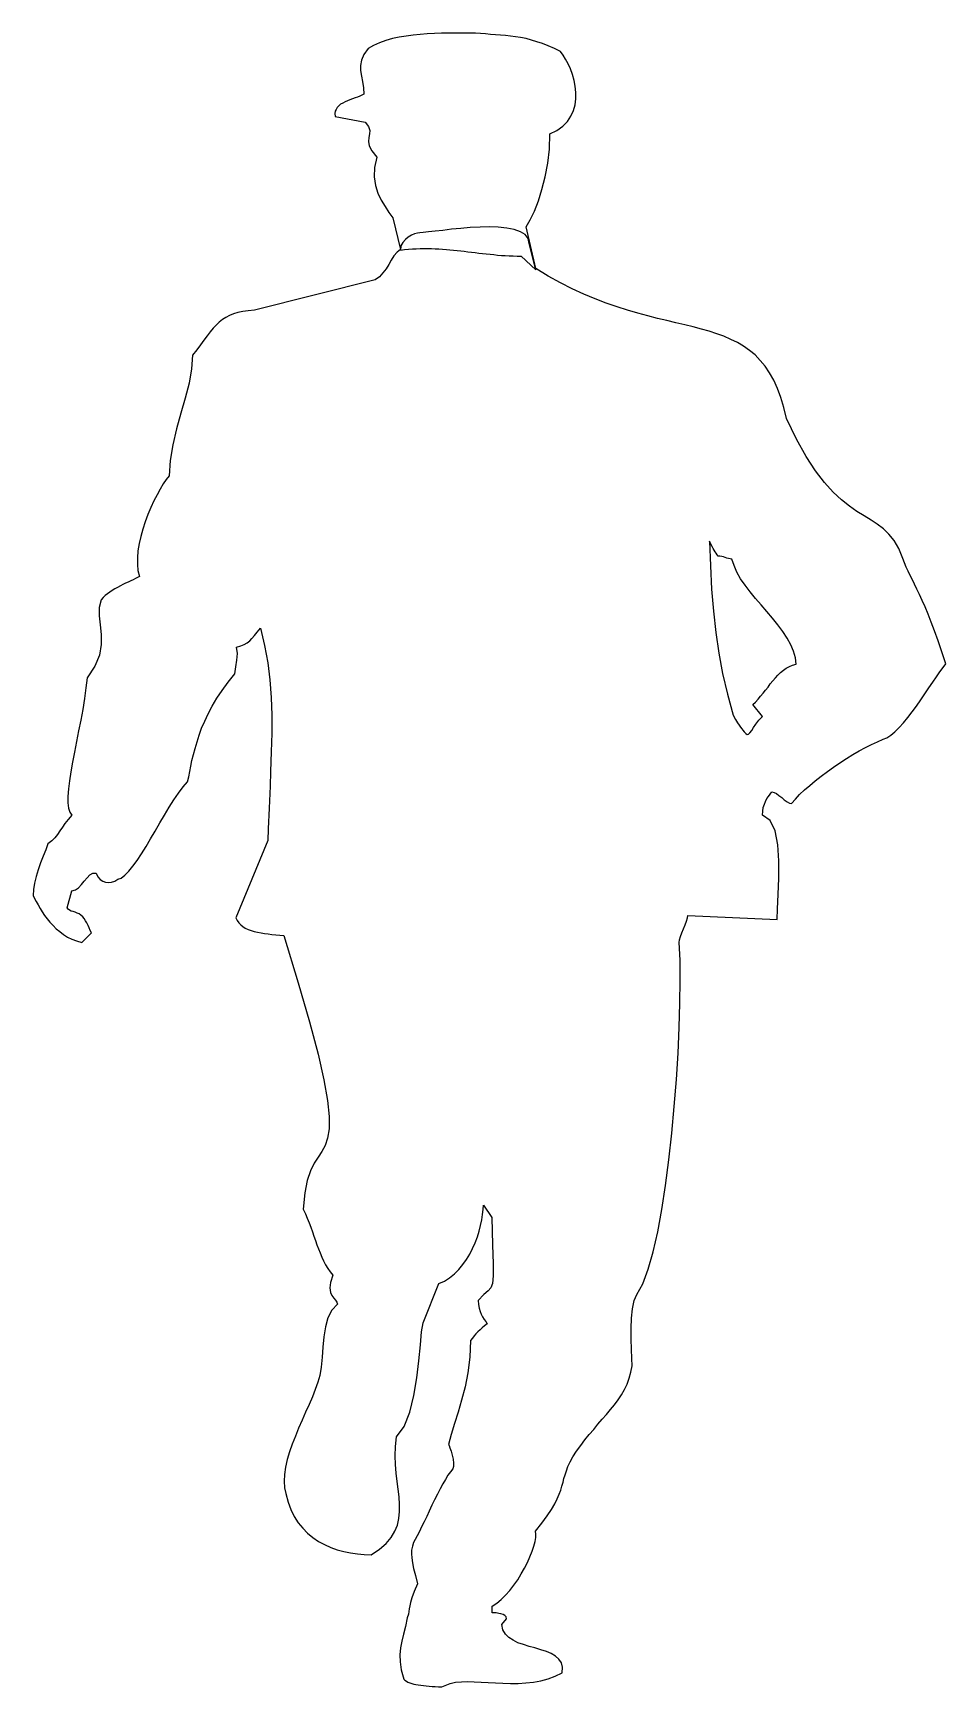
# Model space of a CAD drawing. Extents: x -3257 to 6743, y 13293 to 23293.
# Drawn here: x -570 to 432, y 15243 to 17058 of the extents above; entities that cross this region are included whole.
import ezdxf

# ---------------------------------------------------------------- set-up
doc = ezdxf.new("R2010")
doc.units = 0
doc.header["$LTSCALE"] = 1270
doc.header["$MEASUREMENT"] = 0
doc.layers.get('0').update_dxf_attribs({"linetype": 'CONTINUOUS'})

msp = doc.modelspace()

# ---------------------------------------------------------------- linework, layer by layer
at = {"linetype": 'Continuous'}
for p, q in [((-202.3, 17040.5), (-207, 17034)), ((-196.2, 17043.9), (-202.3, 17040.5)), ((-189.7, 17046.8), (-196.2, 17043.9)), ((-182.7, 17049.2), (-189.7, 17046.8)), ((-175.6, 17051.4), (-182.7, 17049.2)), ((-168.3, 17053), (-175.6, 17051.4)), ((-160.6, 17054.3), (-168.3, 17053)), ((-152.9, 17055.3), (-160.6, 17054.3)), ((-145.3, 17056.1), (-152.9, 17055.3)), ((-137.4, 17056.7), (-145.3, 17056.1)), ((-129.5, 17057.1), (-137.4, 17056.7)), ((-121.6, 17057.3), (-129.5, 17057.1)), ((-113.9, 17057.5), (-121.6, 17057.3)), ((-106.2, 17057.5), (-113.9, 17057.5)), ((-98.7, 17057.3), (-106.2, 17057.5)), ((-91.4, 17057.3), (-98.7, 17057.3)), ((-84.3, 17057.3), (-91.4, 17057.3)), ((-78.8, 17056.9), (-84.3, 17057.3)), ((-73.4, 17056.5), (-78.8, 17056.9)), ((-67.9, 17056.1), (-73.4, 17056.5)), ((-62.6, 17055.7), (-67.9, 17056.1)), ((-57.1, 17055.3), (-62.6, 17055.7)), ((-51.5, 17054.9), (-57.1, 17055.3)), ((-46.2, 17054.3), (-51.5, 17054.9)), ((-40.5, 17053.5), (-46.2, 17054.3)), ((-35, 17052.6), (-40.5, 17053.5)), ((-29, 17051.4), (-35, 17052.6)), ((-23.1, 17049.8), (-29, 17051.4)), ((-17.2, 17048), (-23.1, 17049.8)), ((-10.9, 17046.1), (-17.2, 17048)), ((-4.6, 17043.5), (-10.9, 17046.1)), ((2.1, 17040.5), (-4.6, 17043.5)), ((8.8, 17037.2), (2.1, 17040.5)), ((-209.6, 17027.9), (-210.6, 17022)), ((-210.6, 17022), (-210.4, 17016.3)), ((-207, 17034), (-209.6, 17027.9)), ((11.6, 17033.4), (8.8, 17037.2)), ((14.4, 17028.9), (11.6, 17033.4)), ((17.1, 17023.8), (14.4, 17028.9)), ((19.7, 17018.2), (17.1, 17023.8)), ((-210.4, 17016.3), (-209.6, 17010.3)), ((-209.6, 17010.3), (-208.4, 17004.2)), ((-208.4, 17004.2), (-207.2, 16997.5)), ((21.9, 17012.1), (19.7, 17018.2)), ((23.7, 17005.6), (21.9, 17012.1)), ((24.8, 16999.1), (23.7, 17005.6)), ((-219.3, 16985.3), (-222.2, 16984.3)), ((-216.5, 16986.3), (-219.3, 16985.3)), ((-213.9, 16987.3), (-216.5, 16986.3)), ((-211.4, 16988.2), (-213.9, 16987.3)), ((-209, 16989.2), (-211.4, 16988.2)), ((-206.8, 16990.4), (-209, 16989.2)), ((-207.2, 16997.5), (-206.8, 16990.4)), ((25.6, 16992.4), (24.8, 16999.1)), ((24.8, 16978.8), (25.6, 16985.5)), ((25.6, 16985.5), (25.6, 16992.4)), ((-238.2, 16971.7), (-238.6, 16969.1)), ((-238.6, 16969.1), (-238.4, 16966.1)), ((-237.4, 16973.8), (-238.2, 16971.7)), ((-236, 16975.8), (-237.4, 16973.8)), ((-234.4, 16977.6), (-236, 16975.8)), ((-232.5, 16979.4), (-234.4, 16977.6)), ((-230.1, 16980.7), (-232.5, 16979.4)), ((-227.5, 16981.9), (-230.1, 16980.7)), ((-225, 16983.1), (-227.5, 16981.9)), ((-222.2, 16984.3), (-225, 16983.1)), ((20.3, 16966.3), (23.1, 16972.5)), ((23.1, 16972.5), (24.8, 16978.8)), ((-238.4, 16966.1), (-205.4, 16959.6)), ((-205.4, 16959.6), (-201.9, 16954.9)), ((-201.9, 16954.9), (-200.5, 16950.7)), ((-200.5, 16950.7), (-200.7, 16946.8)), ((-2.8, 16946.8), (4.9, 16950.7)), ((4.9, 16950.7), (11.4, 16955.3)), ((11.4, 16955.3), (16.4, 16960.4)), ((16.4, 16960.4), (20.3, 16966.3)), ((-201.3, 16942.8), (-201.7, 16938.5)), ((-201.7, 16938.5), (-200.9, 16933.8)), ((-200.7, 16946.8), (-201.3, 16942.8)), ((-200.9, 16933.8), (-198.1, 16928.2)), ((-3.4, 16930.2), (-2.8, 16946.8)), ((-198.1, 16928.2), (-192.6, 16921.5)), ((-192.6, 16921.5), (-195.2, 16909.9)), ((-7.9, 16899.6), (-5.2, 16914.6)), ((-5.2, 16914.6), (-3.4, 16930.2)), ((-195.2, 16909.9), (-195.6, 16899.6)), ((-195.6, 16899.6), (-194.2, 16890.2)), ((-11.5, 16885.8), (-7.9, 16899.6)), ((-194.2, 16890.2), (-191.6, 16881.9)), ((-191.6, 16881.9), (-187.9, 16874.2)), ((-15.4, 16873.4), (-11.5, 16885.8)), ((-187.9, 16874.2), (-183.7, 16867.3)), ((-183.7, 16867.3), (-179.4, 16860.8)), ((-179.4, 16860.8), (-175.2, 16854.8)), ((-24.5, 16852.7), (-19.8, 16862.1)), ((-19.8, 16862.1), (-15.4, 16873.4)), ((-175.2, 16854.8), (-166.6, 16820.1)), ((-128.7, 16840), (-136, 16839.3)), ((-120.2, 16841), (-128.7, 16840)), ((-110.7, 16842.2), (-120.2, 16841)), ((-100.7, 16843.2), (-110.7, 16842.2)), ((-90.2, 16844), (-100.7, 16843.2)), ((-79.5, 16844.6), (-90.2, 16844)), ((-69.3, 16844.8), (-79.5, 16844.6)), ((-59.4, 16844.4), (-69.3, 16844.8)), ((-50.1, 16843.6), (-59.4, 16844.4)), ((-42.1, 16842), (-50.1, 16843.6)), ((-35.2, 16839.6), (-42.1, 16842)), ((-29, 16844.8), (-24.5, 16852.7)), ((-18.2, 16799.2), (-29, 16844.8)), ((-166.2, 16823.9), (-166.8, 16819.3)), ((-164.2, 16827.8), (-166.2, 16823.9)), ((-161.4, 16831), (-164.2, 16827.8)), ((-158.3, 16833.7), (-161.4, 16831)), ((-154.7, 16835.7), (-158.3, 16833.7)), ((-151.2, 16837.3), (-154.7, 16835.7)), ((-148, 16838.1), (-151.2, 16837.3)), ((-145.6, 16838.5), (-148, 16838.1)), ((-141.7, 16838.7), (-145.6, 16838.5)), ((-136, 16839.3), (-141.7, 16838.7)), ((-30, 16836.5), (-35.2, 16839.6)), ((-26.7, 16832.1), (-30, 16836.5)), ((-25.5, 16826.8), (-26.7, 16832.1)), ((-18.4, 16797.6), (-25.5, 16826.8)), ((-179.6, 16803.7), (-182.5, 16799)), ((-176.8, 16808.5), (-179.6, 16803.7)), ((-173.9, 16813), (-176.8, 16808.5)), ((-170.5, 16817), (-173.9, 16813)), ((-166.8, 16819.9), (-170.5, 16817)), ((-166.6, 16820.1), (-166.8, 16819.9)), ((-166.8, 16819.3), (-162.2, 16819.9)), ((-162.2, 16819.9), (-157.9, 16820.3)), ((-157.9, 16820.3), (-153.5, 16820.7)), ((-153.5, 16820.7), (-149.4, 16820.9)), ((-149.4, 16820.9), (-145.1, 16821.1)), ((-145.1, 16821.1), (-140.9, 16821.1)), ((-140.9, 16821.1), (-136.8, 16821.1)), ((-136.8, 16821.1), (-132.6, 16821.1)), ((-132.6, 16821.1), (-128.7, 16820.9)), ((-128.7, 16820.9), (-124.5, 16820.7)), ((-124.5, 16820.7), (-120.6, 16820.5)), ((-120.6, 16820.5), (-116.4, 16820.1)), ((-116.4, 16820.1), (-112.5, 16819.7)), ((-112.5, 16819.7), (-108.6, 16819.3)), ((-108.6, 16819.3), (-104.6, 16818.9)), ((-104.6, 16818.9), (-100.7, 16818.5)), ((-100.7, 16818.5), (-96.7, 16818.1)), ((-96.7, 16818.1), (-92.8, 16817.5)), ((-92.8, 16817.5), (-88.8, 16817.2)), ((-88.8, 16817.2), (-84.7, 16816.6)), ((-84.7, 16816.6), (-80.7, 16816.2)), ((-80.7, 16816.2), (-76.8, 16815.6)), ((-76.8, 16815.6), (-72.6, 16815.2)), ((-72.6, 16815.2), (-68.5, 16814.8)), ((-68.5, 16814.8), (-64.4, 16814.4)), ((-64.4, 16814.4), (-60.2, 16814)), ((-60.2, 16814), (-56.1, 16813.6)), ((-56.1, 16813.6), (-51.9, 16813.4)), ((-51.9, 16813.4), (-47.6, 16813.2)), ((-47.6, 16813.2), (-43.2, 16813)), ((-43.2, 16813), (-38.9, 16812.8)), ((-38.9, 16812.8), (-34.4, 16812.8)), ((-34.4, 16812.8), (-18.4, 16797.6)), ((-194.4, 16786.8), (-327, 16753.4)), ((-189.7, 16790.1), (-194.4, 16786.8)), ((-185.9, 16794.3), (-189.7, 16790.1)), ((-182.5, 16799), (-185.9, 16794.3)), ((-4.6, 16790.9), (-18.2, 16799.2)), ((8.7, 16783.6), (-4.6, 16790.9)), ((21.7, 16776.9), (8.7, 16783.6)), ((34.3, 16771.2), (21.7, 16776.9)), ((46.7, 16765.9), (34.3, 16771.2)), ((-349.9, 16749.5), (-354.2, 16747.7)), ((-345, 16750.8), (-349.9, 16749.5)), ((-339.6, 16752), (-345, 16750.8)), ((-333.7, 16752.8), (-339.6, 16752)), ((-327, 16753.4), (-333.7, 16752.8)), ((59, 16761.1), (46.7, 16765.9)), ((70.8, 16757), (59, 16761.1)), ((82.3, 16753.4), (70.8, 16757)), ((93.5, 16750.1), (82.3, 16753.4)), ((104.6, 16747.1), (93.5, 16750.1)), ((-372.2, 16733.7), (-375.5, 16729.7)), ((-369, 16737.2), (-372.2, 16733.7)), ((-365.5, 16740.4), (-369, 16737.2)), ((-362.1, 16743.2), (-365.5, 16740.4)), ((-358.4, 16745.5), (-362.1, 16743.2)), ((-354.2, 16747.7), (-358.4, 16745.5)), ((115.2, 16744.5), (104.6, 16747.1)), ((125.5, 16742), (115.2, 16744.5)), ((135.3, 16739.6), (125.5, 16742)), ((145, 16737.4), (135.3, 16739.6)), ((154.3, 16735.1), (145, 16737.4)), ((163.4, 16732.7), (154.3, 16735.1)), ((171.8, 16730.3), (163.4, 16732.7)), ((-386.2, 16715.5), (-390.1, 16710)), ((-382.4, 16720.7), (-386.2, 16715.5)), ((-378.9, 16725.4), (-382.4, 16720.7)), ((-375.5, 16729.7), (-378.9, 16725.4)), ((180.1, 16727.6), (171.8, 16730.3)), ((188, 16724.8), (180.1, 16727.6)), ((195.7, 16721.4), (188, 16724.8)), ((202.8, 16717.9), (195.7, 16721.4)), ((209.7, 16714), (202.8, 16717.9)), ((216, 16709.4), (209.7, 16714)), ((-394.7, 16704.1), (-395.9, 16689.1)), ((-390.1, 16710), (-394.7, 16704.1)), ((222.2, 16704.3), (216, 16709.4)), ((227.9, 16698.4), (222.2, 16704.3)), ((233.2, 16691.9), (227.9, 16698.4)), ((-395.9, 16689.1), (-398.6, 16673.5)), ((238.1, 16684.7), (233.2, 16691.9)), ((242.7, 16676.7), (238.1, 16684.7)), ((246.8, 16667.6), (242.7, 16676.7)), ((-398.6, 16673.5), (-402.8, 16657.1)), ((250.6, 16657.7), (246.8, 16667.6)), ((-407.5, 16640.3), (-412.4, 16623.2)), ((-402.8, 16657.1), (-407.5, 16640.3)), ((253.7, 16646.7), (250.6, 16657.7)), ((256.7, 16634.6), (253.7, 16646.7)), ((-412.4, 16623.2), (-416.6, 16605.8)), ((267.6, 16611.9), (256.7, 16634.6)), ((-416.6, 16605.8), (-419.3, 16588.6)), ((278.2, 16593), (267.6, 16611.9)), ((-419.3, 16588.6), (-420.5, 16571.7)), ((288.5, 16577.2), (278.2, 16593)), ((-423.7, 16567.7), (-427, 16562.8)), ((-420.5, 16571.7), (-423.7, 16567.7)), ((298.3, 16564.4), (288.5, 16577.2)), ((-433.7, 16551), (-437.3, 16544.1)), ((-430.4, 16557.1), (-433.7, 16551)), ((-427, 16562.8), (-430.4, 16557.1)), ((307.8, 16553.7), (298.3, 16564.4)), ((316.9, 16545.2), (307.8, 16553.7)), ((-440.7, 16536.8), (-443.8, 16529.3)), ((-437.3, 16544.1), (-440.7, 16536.8)), ((325.8, 16538.3), (316.9, 16545.2)), ((334, 16532.6), (325.8, 16538.3)), ((341.9, 16527.7), (334, 16532.6)), ((-449.3, 16513.3), (-451.5, 16505.2)), ((-446.8, 16521.4), (-449.3, 16513.3)), ((-443.8, 16529.3), (-446.8, 16521.4)), ((349.4, 16523.1), (341.9, 16527.7)), ((356.3, 16518.6), (349.4, 16523.1)), ((362.9, 16513.5), (356.3, 16518.6)), ((369, 16507.7), (362.9, 16513.5)), ((-453.5, 16497.3), (-454.7, 16489.4)), ((-451.5, 16505.2), (-453.5, 16497.3)), ((172.4, 16500.2), (173.2, 16472.8)), ((173.8, 16496.9), (172.4, 16500.2)), ((175.2, 16494.1), (173.8, 16496.9)), ((374.7, 16500.6), (369, 16507.7)), ((379.8, 16492), (374.7, 16500.6)), ((-454.7, 16489.4), (-455.3, 16481.7)), ((-455.3, 16481.7), (-455.3, 16474.6)), ((176.2, 16491.8), (175.2, 16494.1)), ((177.4, 16490), (176.2, 16491.8)), ((178.4, 16488.4), (177.4, 16490)), ((179.5, 16486.8), (178.4, 16488.4)), ((180.5, 16485.2), (179.5, 16486.8)), ((181.7, 16483.7), (180.5, 16485.2)), ((183.7, 16483.5), (181.7, 16483.7)), ((185.7, 16483.1), (183.7, 16483.5)), ((187.4, 16482.7), (185.7, 16483.1)), ((189.4, 16482.1), (187.4, 16482.7)), ((191.2, 16481.3), (189.4, 16482.1)), ((193, 16480.9), (191.2, 16481.3)), ((194.9, 16480.5), (193, 16480.9)), ((196.9, 16480.3), (194.9, 16480.5)), ((199.1, 16473.2), (196.9, 16480.3)), ((384.4, 16481.1), (379.8, 16492)), ((386.1, 16476.4), (384.4, 16481.1)), ((-457.4, 16459), (-460, 16457.6)), ((-455.3, 16460.2), (-457.4, 16459)), ((-455.3, 16474.6), (-454.7, 16467.7)), ((-453.1, 16461.4), (-455.3, 16460.2)), ((-454.7, 16467.7), (-453.1, 16461.4)), ((173.2, 16472.8), (174.6, 16447.2)), ((202.2, 16466.1), (199.1, 16473.2)), ((206.4, 16458.8), (202.2, 16466.1)), ((211.3, 16451.7), (206.4, 16458.8)), ((388.1, 16471.6), (386.1, 16476.4)), ((390.3, 16467.1), (388.1, 16471.6)), ((392.5, 16462.4), (390.3, 16467.1)), ((394.8, 16457.6), (392.5, 16462.4)), ((-488.2, 16442.2), (-490.8, 16440.3)), ((-485.6, 16444.2), (-488.2, 16442.2)), ((-482.9, 16446), (-485.6, 16444.2)), ((-479.9, 16447.8), (-482.9, 16446)), ((-477, 16449.3), (-479.9, 16447.8)), ((-474, 16450.9), (-477, 16449.3)), ((-471.2, 16452.3), (-474, 16450.9)), ((-468.3, 16453.9), (-471.2, 16452.3)), ((-465.3, 16455.1), (-468.3, 16453.9)), ((-462.6, 16456.4), (-465.3, 16455.1)), ((-460, 16457.6), (-462.6, 16456.4)), ((174.6, 16447.2), (176.6, 16423.1)), ((216.8, 16444.4), (211.3, 16451.7)), ((222.8, 16437.1), (216.8, 16444.4)), ((397.2, 16452.7), (394.8, 16457.6)), ((399.8, 16447.2), (397.2, 16452.7)), ((402.7, 16441.4), (399.8, 16447.2)), ((405.5, 16434.9), (402.7, 16441.4)), ((-495.1, 16435.7), (-497.1, 16427.2)), ((-497.1, 16427.2), (-497.1, 16418.2)), ((-492.9, 16438.1), (-495.1, 16435.7)), ((-490.8, 16440.3), (-492.9, 16438.1)), ((176.6, 16423.1), (179.1, 16399.8)), ((228.9, 16430), (222.8, 16437.1)), ((235.2, 16422.7), (228.9, 16430)), ((241.3, 16415.4), (235.2, 16422.7)), ((408.6, 16427.8), (405.5, 16434.9)), ((412, 16419.9), (408.6, 16427.8)), ((-497.1, 16418.2), (-496.1, 16408.3)), ((-496.1, 16408.3), (-495.1, 16397.6)), ((-323.8, 16400.2), (-320.3, 16404.5)), ((-320.3, 16404.5), (-315.7, 16385.4)), ((247, 16408.1), (241.3, 16415.4)), ((252.6, 16401), (247, 16408.1)), ((415.5, 16411.2), (412, 16419.9)), ((419.1, 16401.6), (415.5, 16411.2)), ((-495.1, 16386.6), (-496.9, 16374.9)), ((-495.1, 16397.6), (-495.1, 16386.6)), ((-342, 16385), (-338, 16386.6)), ((-338, 16386.6), (-334.9, 16388.6)), ((-334.9, 16388.6), (-332.1, 16390.7)), ((-332.1, 16390.7), (-329.6, 16393.3)), ((-329.6, 16393.3), (-326.8, 16396.4)), ((-326.8, 16396.4), (-323.8, 16400.2)), ((179.1, 16399.8), (182.5, 16377.1)), ((257.3, 16393.7), (252.6, 16401)), ((261.4, 16386.4), (257.3, 16393.7)), ((264.4, 16379.3), (261.4, 16386.4)), ((423, 16390.7), (419.1, 16401.6)), ((427.2, 16378.7), (423, 16390.7)), ((-496.9, 16374.9), (-501.8, 16362.7)), ((-347.3, 16362.1), (-346.1, 16369.6)), ((-346.7, 16383.6), (-342, 16385)), ((-345.5, 16376.9), (-346.7, 16383.6)), ((-346.1, 16369.6), (-345.5, 16376.9)), ((-315.7, 16385.4), (-312.2, 16366.7)), ((182.5, 16377.1), (186.6, 16354.8)), ((266.4, 16372), (264.4, 16379.3)), ((267.2, 16364.9), (266.4, 16372)), ((431.5, 16365.5), (427.2, 16378.7)), ((-510.5, 16350.1), (-511.7, 16339)), ((-501.8, 16362.7), (-510.5, 16350.1)), ((-355.8, 16345.3), (-348.5, 16354.6)), ((-348.5, 16354.6), (-347.3, 16362.1)), ((-312.2, 16366.7), (-310, 16347.7)), ((186.6, 16354.8), (192, 16332.1)), ((241.7, 16346.7), (244.5, 16349.9)), ((244.5, 16349.9), (247.2, 16353)), ((247.2, 16353), (250.2, 16355.8)), ((250.2, 16355.8), (253.3, 16358.4)), ((253.3, 16358.4), (256.5, 16360.5)), ((256.5, 16360.5), (259.9, 16362.5)), ((259.9, 16362.5), (263.4, 16363.9)), ((263.4, 16363.9), (267.2, 16364.9)), ((417.1, 16345.3), (421.1, 16351.3)), ((421.1, 16351.3), (424.8, 16356.6)), ((424.8, 16356.6), (428.4, 16361.5)), ((428.4, 16361.5), (431.5, 16365.5)), ((-511.7, 16339), (-513.3, 16327.4)), ((-368.2, 16327.6), (-362.3, 16336.3)), ((-362.3, 16336.3), (-355.8, 16345.3)), ((-310, 16347.7), (-308.6, 16328.6)), ((192, 16332.1), (198.3, 16309)), ((228.3, 16329.8), (231, 16333.1)), ((231, 16333.1), (233.6, 16336.7)), ((233.6, 16336.7), (236.4, 16340)), ((236.4, 16340), (238.9, 16343.4)), ((238.9, 16343.4), (241.7, 16346.7)), ((403.9, 16325.8), (408.4, 16332.5)), ((408.4, 16332.5), (412.8, 16339)), ((412.8, 16339), (417.1, 16345.3)), ((-515.2, 16315.5), (-517.4, 16303.7)), ((-513.3, 16327.4), (-515.2, 16315.5)), ((-377.7, 16310.6), (-373.2, 16318.9)), ((-373.2, 16318.9), (-368.2, 16327.6)), ((-308.6, 16328.6), (-308, 16309.2)), ((219.8, 16320.7), (222.8, 16323.4)), ((230.5, 16307.8), (219.8, 16320.7)), ((222.8, 16323.4), (225.5, 16326.6)), ((225.5, 16326.6), (228.3, 16329.8)), ((394.4, 16312.6), (399.2, 16319.1)), ((399.2, 16319.1), (403.9, 16325.8)), ((-517.4, 16303.7), (-519.8, 16291.9)), ((-384.8, 16294.8), (-381.5, 16302.5)), ((-381.5, 16302.5), (-377.7, 16310.6)), ((-308, 16309.2), (-308, 16289.3)), ((198.3, 16309), (200.9, 16304.3)), ((200.9, 16304.3), (203, 16300.7)), ((203, 16300.7), (204.8, 16298)), ((204.8, 16298), (206.2, 16295.8)), ((206.2, 16295.8), (207.6, 16294)), ((218.6, 16292.1), (220.6, 16295.4)), ((220.6, 16295.4), (223.2, 16299.2)), ((223.2, 16299.2), (226.5, 16303.5)), ((226.5, 16303.5), (230.5, 16307.8)), ((375.5, 16290.9), (380.2, 16295.4)), ((380.2, 16295.4), (385, 16300.7)), ((385, 16300.7), (389.7, 16306.5)), ((389.7, 16306.5), (394.4, 16312.6)), ((-522, 16280.2), (-524.3, 16268.6)), ((-519.8, 16291.9), (-522, 16280.2)), ((-392.1, 16272.7), (-389.9, 16279.8)), ((-389.9, 16279.8), (-387.6, 16287.1)), ((-387.6, 16287.1), (-384.8, 16294.8)), ((-308, 16289.3), (-308.6, 16268.8)), ((207.6, 16294), (208.9, 16292.5)), ((208.9, 16292.5), (210.3, 16290.9)), ((210.3, 16290.9), (211.9, 16289.1)), ((211.9, 16289.1), (213.5, 16287.9)), ((213.5, 16287.9), (215.1, 16288.1)), ((215.1, 16288.1), (216.6, 16289.7)), ((216.6, 16289.7), (218.6, 16292.1)), ((350, 16276.9), (356.5, 16280)), ((356.5, 16280), (362.7, 16282.6)), ((362.7, 16282.6), (366.8, 16284.4)), ((366.8, 16284.4), (371.1, 16287.1)), ((371.1, 16287.1), (375.5, 16290.9)), ((-524.3, 16268.6), (-526.5, 16257.5)), ((-396.6, 16253.2), (-395.5, 16259.5)), ((-395.5, 16259.5), (-393.9, 16266)), ((-393.9, 16266), (-392.1, 16272.7)), ((-308.6, 16268.8), (-309.2, 16247.3)), ((315.3, 16256.9), (322.4, 16261.5)), ((322.4, 16261.5), (329.5, 16265.8)), ((329.5, 16265.8), (336.4, 16269.8)), ((336.4, 16269.8), (343.3, 16273.5)), ((343.3, 16273.5), (350, 16276.9)), ((-528.3, 16247.1), (-529.8, 16237.2)), ((-526.5, 16257.5), (-528.3, 16247.1)), ((-400.2, 16236), (-399, 16241.5)), ((-399, 16241.5), (-397.8, 16247.3)), ((-397.8, 16247.3), (-396.6, 16253.2)), ((-309.2, 16247.3), (-309.8, 16231.1)), ((288.3, 16237.2), (294.8, 16242.3)), ((294.8, 16242.3), (301.5, 16247.3)), ((301.5, 16247.3), (308.4, 16252.2)), ((308.4, 16252.2), (315.3, 16256.9)), ((-531, 16228.1), (-531.6, 16220)), ((-529.8, 16237.2), (-531, 16228.1)), ((-415.2, 16216.1), (-410.1, 16223.6)), ((-410.1, 16223.6), (-405.1, 16230.3)), ((-405.1, 16230.3), (-400.2, 16236)), ((-309.8, 16231.1), (-310.8, 16207.2)), ((238.7, 16222.6), (240.7, 16225)), ((240.7, 16225), (243.1, 16224.4)), ((243.1, 16224.4), (245.6, 16223)), ((245.6, 16223), (248.4, 16220.8)), ((271.1, 16222), (276.4, 16227.1)), ((276.4, 16227.1), (282.2, 16232.1)), ((282.2, 16232.1), (288.3, 16237.2)), ((-531.6, 16220), (-531.6, 16212.9)), ((-531.6, 16212.9), (-531, 16207)), ((-531, 16207), (-529.4, 16202.5)), ((-425.5, 16199.5), (-420.3, 16208)), ((-420.3, 16208), (-415.2, 16216.1)), ((-310.8, 16207.2), (-311.8, 16184.5)), ((230.6, 16203.9), (231.2, 16207.8)), ((231.2, 16207.8), (232.4, 16211.4)), ((232.4, 16211.4), (233.6, 16214.5)), ((233.6, 16214.5), (235.2, 16217.5)), ((235.2, 16217.5), (237, 16220)), ((237, 16220), (238.7, 16222.6)), ((248.4, 16220.8), (251.4, 16218.7)), ((251.4, 16218.7), (254.3, 16216.3)), ((254.3, 16216.3), (257.3, 16214.1)), ((257.3, 16214.1), (259.9, 16212.7)), ((259.9, 16212.7), (262, 16212.1)), ((262, 16212.1), (266.4, 16217.1)), ((266.4, 16217.1), (271.1, 16222)), ((-534.8, 16190.4), (-537.5, 16186.1)), ((-531.2, 16194.8), (-534.8, 16190.4)), ((-527.1, 16199.3), (-531.2, 16194.8)), ((-529.4, 16202.5), (-527.1, 16199.3)), ((-435.7, 16182), (-430.6, 16190.8)), ((-430.6, 16190.8), (-425.5, 16199.5)), ((230.5, 16199.3), (230.6, 16203.9)), ((238.7, 16193.6), (230.5, 16199.3)), ((244.1, 16182.3), (238.7, 16193.6)), ((-549.2, 16171.1), (-553.5, 16167.9)), ((-545.8, 16174.5), (-549.2, 16171.1)), ((-542.9, 16178.2), (-545.8, 16174.5)), ((-540.3, 16182.2), (-542.9, 16178.2)), ((-537.5, 16186.1), (-540.3, 16182.2)), ((-445.8, 16165), (-440.8, 16173.5)), ((-440.8, 16173.5), (-435.7, 16182)), ((-312.2, 16171.7), (-347.5, 16086.6)), ((-311.8, 16184.5), (-312.2, 16171.7)), ((247, 16167), (244.1, 16182.3)), ((-558.7, 16154.3), (-561.4, 16147)), ((-555.9, 16161.4), (-558.7, 16154.3)), ((-553.5, 16167.9), (-555.9, 16161.4)), ((-455.7, 16149.8), (-450.7, 16157.1)), ((-450.7, 16157.1), (-445.8, 16165)), ((248.2, 16149.2), (247, 16167)), ((-564, 16139.5), (-566.4, 16132)), ((-561.4, 16147), (-564, 16139.5)), ((-510.3, 16130.6), (-507.3, 16133.8)), ((-507.3, 16133.8), (-504, 16135.6)), ((-504, 16135.6), (-500.6, 16135.6)), ((-500.6, 16135.6), (-498.7, 16131.8)), ((-473, 16130.4), (-469.1, 16133.6)), ((-469.1, 16133.6), (-464.7, 16137.9)), ((-464.7, 16137.9), (-460.2, 16143.3)), ((-460.2, 16143.3), (-455.7, 16149.8)), ((248.2, 16130.4), (248.2, 16149.2)), ((-569.3, 16117.8), (-569.7, 16111.3)), ((-568.1, 16124.7), (-569.3, 16117.8)), ((-566.4, 16132), (-568.1, 16124.7)), ((-532.4, 16097.7), (-527.1, 16116.4)), ((-527.1, 16116.4), (-523.3, 16117.4)), ((-523.3, 16117.4), (-519.8, 16119.8)), ((-519.8, 16119.8), (-516.6, 16123.2)), ((-516.6, 16123.2), (-513.5, 16127.1)), ((-513.5, 16127.1), (-510.3, 16130.6)), ((-498.7, 16131.8), (-496.1, 16128.9)), ((-496.1, 16128.9), (-493.3, 16126.9)), ((-493.3, 16126.9), (-490.4, 16125.7)), ((-490.4, 16125.7), (-487, 16125.5)), ((-487, 16125.5), (-483.7, 16125.9)), ((-483.7, 16125.9), (-480.1, 16127.1)), ((-480.1, 16127.1), (-476.8, 16129.1)), ((-476.8, 16129.1), (-473, 16130.4)), ((247.6, 16112.5), (248.2, 16130.4)), ((-569.7, 16111.3), (-568.1, 16108)), ((-568.1, 16108), (-566.2, 16104.6)), ((-566.2, 16104.6), (-564.2, 16100.9)), ((-564.2, 16100.9), (-562, 16097.1)), ((-562, 16097.1), (-559.6, 16093.4)), ((-531.4, 16096.1), (-532.4, 16097.7)), ((-529.8, 16095.1), (-531.4, 16096.1)), ((246.4, 16084.9), (246.8, 16096.7)), ((246.8, 16096.7), (247.6, 16112.5)), ((-559.6, 16093.4), (-557.1, 16089.4)), ((-557.1, 16089.4), (-554.3, 16085.7)), ((-554.3, 16085.7), (-551.2, 16081.9)), ((-551.2, 16081.9), (-547.8, 16078.4)), ((-547.8, 16078.4), (-544.3, 16074.8)), ((-528.1, 16094.2), (-529.8, 16095.1)), ((-525.9, 16093.6), (-528.1, 16094.2)), ((-523.7, 16092.8), (-525.9, 16093.6)), ((-521.4, 16092), (-523.7, 16092.8)), ((-519.2, 16091), (-521.4, 16092)), ((-517.2, 16089.6), (-519.2, 16091)), ((-515.2, 16087.8), (-517.2, 16089.6)), ((-513.7, 16085.9), (-515.2, 16087.8)), ((-512.1, 16083.5), (-513.7, 16085.9)), ((-510.7, 16081.1), (-512.1, 16083.5)), ((-509.3, 16078.4), (-510.7, 16081.1)), ((-508.1, 16075.6), (-509.3, 16078.4)), ((-347.5, 16086.6), (-345.9, 16083.9)), ((-345.9, 16083.9), (-344.2, 16081.3)), ((-344.2, 16081.3), (-342, 16079.2)), ((-342, 16079.2), (-339.6, 16077.2)), ((143.8, 16074.6), (145.4, 16079)), ((145.4, 16079), (147, 16083.1)), ((147, 16083.1), (148, 16086.6)), ((148, 16086.6), (148.4, 16089.4)), ((148.4, 16089.4), (246.4, 16084.9)), ((-544.3, 16074.8), (-540.5, 16071.7)), ((-540.5, 16071.7), (-536.4, 16068.5)), ((-536.4, 16068.5), (-531.8, 16065.7)), ((-531.8, 16065.7), (-527.1, 16063.4)), ((-527.1, 16063.4), (-522, 16061.4)), ((-522, 16061.4), (-516.4, 16059.8)), ((-516.4, 16059.8), (-505.6, 16070.3)), ((-507, 16072.8), (-508.1, 16075.6)), ((-505.6, 16070.3), (-507, 16072.8)), ((-339.6, 16077.2), (-336.9, 16075.4)), ((-336.9, 16075.4), (-333.9, 16074)), ((-333.9, 16074), (-330.5, 16072.8)), ((-330.5, 16072.8), (-327.2, 16071.9)), ((-327.2, 16071.9), (-323.6, 16070.9)), ((-323.6, 16070.9), (-319.7, 16070.1)), ((-319.7, 16070.1), (-315.9, 16069.5)), ((-315.9, 16069.5), (-311.8, 16069.1)), ((-311.8, 16069.1), (-307.7, 16068.5)), ((-307.7, 16068.5), (-303.5, 16068.1)), ((-303.5, 16068.1), (-299.2, 16067.9)), ((-299.2, 16067.9), (-294.8, 16067.5)), ((-294.8, 16067.5), (-278.8, 16015.6)), ((139.1, 16059.8), (139.5, 16062.6)), ((139.9, 16040.3), (139.1, 16059.8)), ((139.5, 16062.6), (140.5, 16066.1)), ((140.5, 16066.1), (142, 16070.3)), ((142, 16070.3), (143.8, 16074.6)), ((140.1, 16018), (139.9, 16040.3)), ((-278.8, 16015.6), (-266.4, 15972.6)), ((139.7, 15993.1), (140.1, 16018)), ((138.9, 15966.5), (139.7, 15993.1)), ((-266.4, 15972.6), (-257.1, 15937.3)), ((137.7, 15938.3), (138.9, 15966.5)), ((-257.1, 15937.3), (-250.8, 15908.9)), ((135.9, 15909.3), (137.7, 15938.3)), ((-250.8, 15908.9), (-246.9, 15886.4)), ((133.6, 15879.7), (135.9, 15909.3)), ((-246.9, 15886.4), (-245.1, 15868.8)), ((131, 15850.3), (133.6, 15879.7)), ((-245.1, 15868.8), (-245.1, 15855.4)), ((-246.7, 15845.1), (-249.4, 15837)), ((-245.1, 15855.4), (-246.7, 15845.1)), ((127.6, 15821.2), (131, 15850.3)), ((-256.9, 15824.2), (-261.3, 15817.5)), ((-253, 15830.5), (-256.9, 15824.2)), ((-249.4, 15837), (-253, 15830.5)), ((-265.4, 15809.2), (-269, 15798.7)), ((-261.3, 15817.5), (-265.4, 15809.2)), ((124.1, 15793.2), (127.6, 15821.2)), ((-269, 15798.7), (-271.7, 15784.9)), ((119.9, 15766.8), (124.1, 15793.2)), ((-271.7, 15784.9), (-273.3, 15767)), ((-76, 15766.6), (-75.8, 15771.5)), ((-75.8, 15771.5), (-66.5, 15758.1)), ((-273.3, 15767), (-271, 15762)), ((-271, 15762), (-269, 15757.1)), ((-269, 15757.1), (-267, 15752.2)), ((-267, 15752.2), (-265, 15747.2)), ((-78.8, 15749.2), (-77.4, 15755.3)), ((-77.4, 15755.3), (-76.6, 15761.1)), ((-76.6, 15761.1), (-76, 15766.6)), ((-66.5, 15758.1), (-65.7, 15728.1)), ((115.4, 15742.1), (119.9, 15766.8)), ((-265, 15747.2), (-263.3, 15742.3)), ((-263.3, 15742.3), (-261.7, 15737.6)), ((-261.7, 15737.6), (-259.9, 15732.8)), ((-259.9, 15732.8), (-258.3, 15728.1)), ((-84.9, 15730.3), (-82.3, 15736.6)), ((-82.3, 15736.6), (-80.3, 15742.9)), ((-80.3, 15742.9), (-78.8, 15749.2)), ((110.5, 15720.2), (115.4, 15742.1)), ((-258.3, 15728.1), (-256.5, 15723.6)), ((-256.5, 15723.6), (-254.8, 15719)), ((-254.8, 15719), (-253, 15714.5)), ((-94.3, 15711.7), (-90.8, 15717.7)), ((-90.8, 15717.7), (-87.6, 15724)), ((-87.6, 15724), (-84.9, 15730.3)), ((-65.7, 15728.1), (-65.1, 15707.2)), ((105, 15701.1), (110.5, 15720.2)), ((-253, 15714.5), (-251, 15710.4)), ((-251, 15710.4), (-248.8, 15706)), ((-248.8, 15706), (-246.5, 15702.1)), ((-246.5, 15702.1), (-243.7, 15698.3)), ((-243.7, 15698.3), (-241, 15694.6)), ((-107.6, 15696.1), (-102.8, 15700.9)), ((-102.8, 15700.9), (-98.3, 15706.2)), ((-98.3, 15706.2), (-94.3, 15711.7)), ((-65.1, 15707.2), (-64.9, 15693.8)), ((99, 15685.3), (105, 15701.1)), ((-243.5, 15686.7), (-244.3, 15680.6)), ((-244.3, 15680.6), (-243.5, 15675.8)), ((-241, 15694.6), (-243.5, 15686.7)), ((-141.7, 15642.5), (-124.5, 15685.5)), ((-124.5, 15685.5), (-118.4, 15688.2)), ((-118.4, 15688.2), (-112.9, 15691.8)), ((-112.9, 15691.8), (-107.6, 15696.1)), ((-67.5, 15680.7), (-70.7, 15677.4)), ((-65.7, 15685.5), (-67.5, 15680.7)), ((-64.9, 15693.8), (-65.7, 15685.5)), ((92.7, 15673.4), (99, 15685.3)), ((-243.5, 15675.8), (-241.9, 15672.3)), ((-241.9, 15672.3), (-240, 15669.3)), ((-235.8, 15662.8), (-241.9, 15656.3)), ((-240, 15669.3), (-238, 15667.1)), ((-238, 15667.1), (-236.4, 15665)), ((-236.4, 15665), (-235.8, 15662.8)), ((-75.2, 15673.4), (-81.5, 15666.9)), ((-81.5, 15666.9), (-81.3, 15662.6)), ((-81.3, 15662.6), (-80.5, 15658.5)), ((-70.7, 15677.4), (-75.2, 15673.4)), ((87.8, 15657.9), (89.6, 15666.7)), ((89.6, 15666.7), (92.7, 15673.4)), ((-246.3, 15647.8), (-249, 15637.9)), ((-241.9, 15656.3), (-246.3, 15647.8)), ((-143.5, 15632.6), (-141.7, 15642.5)), ((-80.5, 15658.5), (-79.5, 15654.9)), ((-79.5, 15654.9), (-78.2, 15651.7)), ((-78.2, 15651.7), (-76.6, 15648.8)), ((-76.6, 15648.8), (-74.8, 15646.2)), ((-74.8, 15646.2), (-73.2, 15643.7)), ((-73.2, 15643.7), (-71.5, 15641.3)), ((86.4, 15636.1), (86.6, 15647.4)), ((86.6, 15647.4), (87.8, 15657.9)), ((-250.8, 15627.1), (-251.8, 15615.8)), ((-249, 15637.9), (-250.8, 15627.1)), ((-144.9, 15618.2), (-143.5, 15632.6)), ((-87.8, 15625.5), (-89.8, 15622.9)), ((-85.9, 15628.1), (-87.8, 15625.5)), ((-83.9, 15630.4), (-85.9, 15628.1)), ((-81.7, 15632.6), (-83.9, 15630.4)), ((-79.5, 15634.8), (-81.7, 15632.6)), ((-77.2, 15636.9), (-79.5, 15634.8)), ((-74.4, 15639.1), (-77.2, 15636.9)), ((-71.5, 15641.3), (-74.4, 15639.1)), ((86.4, 15624.5), (86.4, 15636.1)), ((86.8, 15613.5), (86.4, 15624.5)), ((-251.8, 15615.8), (-252.6, 15604.6)), ((-146.6, 15600.8), (-144.9, 15618.2)), ((-89.8, 15622.9), (-90.6, 15604.6)), ((87.2, 15603.4), (86.8, 15613.5)), ((-253.6, 15593.9), (-255.2, 15584.5)), ((-252.6, 15604.6), (-253.6, 15593.9)), ((-148.8, 15581.9), (-146.6, 15600.8)), ((-90.6, 15604.6), (-92.8, 15587.6)), ((84.2, 15581.5), (86, 15588.2)), ((86, 15588.2), (87.4, 15595.1)), ((87.4, 15595.1), (87.2, 15603.4)), ((-257.5, 15577.2), (-260.3, 15569.3)), ((-255.2, 15584.5), (-257.5, 15577.2)), ((-152, 15562.5), (-148.8, 15581.9)), ((-95.9, 15572), (-99.7, 15557.6)), ((-92.8, 15587.6), (-95.9, 15572)), ((78.9, 15569.3), (81.9, 15575.2)), ((81.9, 15575.2), (84.2, 15581.5)), ((-267, 15552.9), (-270.8, 15544.2)), ((-263.4, 15561.2), (-267, 15552.9)), ((-260.3, 15569.3), (-263.4, 15561.2)), ((-156.5, 15544.4), (-152, 15562.5)), ((-99.7, 15557.6), (-103.6, 15544.4)), ((63.7, 15547.2), (68, 15552.5)), ((68, 15552.5), (72, 15557.8)), ((72, 15557.8), (75.6, 15563.5)), ((75.6, 15563.5), (78.9, 15569.3)), ((-274.7, 15535.5), (-278.5, 15526.8)), ((-270.8, 15544.2), (-274.7, 15535.5)), ((-162.8, 15528.8), (-156.5, 15544.4)), ((-103.6, 15544.4), (-107.6, 15531.8)), ((49.9, 15531), (54.6, 15536.5)), ((54.6, 15536.5), (59.2, 15541.8)), ((59.2, 15541.8), (63.7, 15547.2)), ((-282, 15518), (-285.4, 15509.3)), ((-278.5, 15526.8), (-282, 15518)), ((-172.1, 15506.7), (-171.1, 15517.2)), ((-171.1, 15517.2), (-162.8, 15528.8)), ((-111.1, 15519.9), (-113.9, 15508.7)), ((-107.6, 15531.8), (-111.1, 15519.9)), ((35.5, 15514), (40.2, 15519.9)), ((40.2, 15519.9), (45.2, 15525.4)), ((45.2, 15525.4), (49.9, 15531)), ((-288.3, 15500.8), (-290.9, 15492.3)), ((-285.4, 15509.3), (-288.3, 15500.8)), ((-172.5, 15496.6), (-172.1, 15506.7)), ((-113.9, 15508.7), (-113.5, 15507.7)), ((-113.5, 15507.7), (-112.7, 15505.1)), ((-112.7, 15505.1), (-111.3, 15501.6)), ((-111.3, 15501.6), (-110.1, 15497.2)), ((-110.1, 15497.2), (-108.9, 15492.7)), ((22.5, 15495.3), (26.4, 15501.6)), ((26.4, 15501.6), (31, 15507.9)), ((31, 15507.9), (35.5, 15514)), ((-292.9, 15484), (-294, 15476.1)), ((-290.9, 15492.3), (-292.9, 15484)), ((-172.1, 15487), (-172.5, 15496.6)), ((-171.3, 15477.5), (-172.1, 15487)), ((-111.9, 15478.9), (-114.7, 15475.1)), ((-109.3, 15482), (-111.9, 15478.9)), ((-108.4, 15484.6), (-109.3, 15482)), ((-108.9, 15492.7), (-108.4, 15488.4)), ((-108.4, 15488.4), (-108.4, 15484.6)), ((13.8, 15475.7), (15.2, 15480.1)), ((15.2, 15480.1), (16.9, 15484.8)), ((16.9, 15484.8), (19.3, 15489.7)), ((19.3, 15489.7), (22.5, 15495.3)), ((-294, 15476.1), (-294.4, 15468.6)), ((-294.4, 15468.6), (-293.8, 15461.5)), ((-293.8, 15461.5), (-292.3, 15455)), ((-170.3, 15468.4), (-171.3, 15477.5)), ((-169.3, 15459.7), (-170.3, 15468.4)), ((-120.2, 15465.7), (-123.2, 15460.1)), ((-117.4, 15470.6), (-120.2, 15465.7)), ((-114.7, 15475.1), (-117.4, 15470.6)), ((9.1, 15458.9), (10.4, 15463.3)), ((10.4, 15463.3), (11.6, 15467.4)), ((11.6, 15467.4), (12.6, 15471.6)), ((12.6, 15471.6), (13.8, 15475.7)), ((-292.3, 15455), (-289.9, 15445.7)), ((-289.9, 15445.7), (-286.9, 15437.4)), ((-168.3, 15451.3), (-169.3, 15459.7)), ((-167.8, 15443.2), (-168.3, 15451.3)), ((-167.8, 15435.5), (-167.8, 15443.2)), ((-129.3, 15448.3), (-132.2, 15442.2)), ((-126.3, 15454.2), (-129.3, 15448.3)), ((-123.2, 15460.1), (-126.3, 15454.2)), ((-1.2, 15437.4), (2.5, 15443.8)), ((2.5, 15443.8), (5.3, 15449.3)), ((5.3, 15449.3), (7.5, 15454.2)), ((7.5, 15454.2), (9.1, 15458.9)), ((-286.9, 15437.4), (-283.2, 15429.8)), ((-283.2, 15429.8), (-278.8, 15423)), ((-170.1, 15420.5), (-168.5, 15427.8)), ((-168.5, 15427.8), (-167.8, 15435.5)), ((-138, 15429.9), (-140.9, 15424)), ((-135.2, 15435.9), (-138, 15429.9)), ((-132.2, 15442.2), (-135.2, 15435.9)), ((-11.5, 15422.6), (-5.7, 15430.5)), ((-5.7, 15430.5), (-1.2, 15437.4)), ((-278.8, 15423), (-273.9, 15416.9)), ((-273.9, 15416.9), (-268.6, 15411.4)), ((-268.6, 15411.4), (-262.9, 15406.7)), ((-262.9, 15406.7), (-256.7, 15402.5)), ((-182.4, 15400.3), (-176.8, 15406.9)), ((-176.8, 15406.9), (-172.9, 15413.6)), ((-172.9, 15413.6), (-170.1, 15420.5)), ((-148.4, 15408.6), (-150.6, 15404.7)), ((-146, 15413.4), (-148.4, 15408.6)), ((-143.5, 15418.5), (-146, 15413.4)), ((-140.9, 15424), (-143.5, 15418.5)), ((-19, 15402.3), (-18.2, 15406.9)), ((-18.6, 15413.8), (-11.5, 15422.6)), ((-18.2, 15410.6), (-18.6, 15413.8)), ((-18.2, 15406.9), (-18.2, 15410.6)), ((-256.7, 15402.5), (-250, 15399)), ((-250, 15399), (-243.3, 15396)), ((-243.3, 15396), (-236.2, 15393.4)), ((-236.2, 15393.4), (-228.9, 15391.5)), ((-228.9, 15391.5), (-221.4, 15390.1)), ((-221.4, 15390.1), (-213.9, 15388.9)), ((-213.9, 15388.9), (-206.4, 15388.3)), ((-206.4, 15388.3), (-198.7, 15387.9)), ((-198.7, 15387.9), (-189.7, 15394)), ((-189.7, 15394), (-182.4, 15400.3)), ((-154.5, 15393), (-154.7, 15388.9)), ((-154.7, 15388.9), (-154.3, 15384.4)), ((-153.7, 15397.2), (-154.5, 15393)), ((-152.6, 15401.5), (-153.7, 15397.2)), ((-150.6, 15404.7), (-152.6, 15401.5)), ((-24.7, 15385.5), (-22.3, 15391.7)), ((-22.3, 15391.7), (-20.3, 15397.2)), ((-20.3, 15397.2), (-19, 15402.3)), ((-154.3, 15384.4), (-153.7, 15379)), ((-153.7, 15379), (-152.4, 15372.7)), ((-152.4, 15372.7), (-150.4, 15365.2)), ((-34.2, 15366.8), (-30.6, 15373.1)), ((-30.6, 15373.1), (-27.5, 15379.4)), ((-27.5, 15379.4), (-24.7, 15385.5)), ((-148, 15356.1), (-151.8, 15347.5)), ((-150.4, 15365.2), (-148, 15356.1)), ((-46.8, 15348.8), (-42.3, 15354.6)), ((-42.3, 15354.6), (-38.1, 15360.5)), ((-38.1, 15360.5), (-34.2, 15366.8)), ((-155.7, 15335.6), (-156.5, 15331.9)), ((-154.3, 15340.8), (-155.7, 15335.6)), ((-151.8, 15347.5), (-154.3, 15340.8)), ((-66.3, 15331.5), (-61.2, 15334.8)), ((-61.2, 15334.8), (-56.3, 15338.8)), ((-56.3, 15338.8), (-51.5, 15343.5)), ((-51.5, 15343.5), (-46.8, 15348.8)), ((-159.5, 15318.7), (-161.4, 15309)), ((-158.1, 15322.6), (-159.5, 15318.7)), ((-157.5, 15325.8), (-158.1, 15322.6)), ((-157.1, 15328.7), (-157.5, 15325.8)), ((-156.5, 15331.9), (-157.1, 15328.7)), ((-66.3, 15324), (-66.3, 15331.5)), ((-64.2, 15324), (-66.3, 15324)), ((-61.6, 15324), (-64.2, 15324)), ((-59, 15323.6), (-61.6, 15324)), ((-56.5, 15323.2), (-59, 15323.6)), ((-54.1, 15322.4), (-56.5, 15323.2)), ((-55.7, 15311.2), (-50.5, 15317.7)), ((-52.3, 15321.4), (-54.1, 15322.4)), ((-50.9, 15319.8), (-52.3, 15321.4)), ((-50.5, 15317.7), (-50.9, 15319.8)), ((-163.4, 15300.7), (-165.2, 15293)), ((-161.4, 15309), (-163.4, 15300.7)), ((-54.5, 15305.4), (-55.7, 15311.2)), ((-51.7, 15300.9), (-54.5, 15305.4)), ((-48, 15297.1), (-51.7, 15300.9)), ((-166.6, 15285.7), (-167.4, 15278.2)), ((-165.2, 15293), (-166.6, 15285.7)), ((-43.2, 15294), (-48, 15297.1)), ((-37.9, 15291.4), (-43.2, 15294)), ((-31.8, 15289.3), (-37.9, 15291.4)), ((-25.5, 15287.3), (-31.8, 15289.3)), ((-19.2, 15285.7), (-25.5, 15287.3)), ((-12.9, 15283.7), (-19.2, 15285.7)), ((-6.7, 15281.8), (-12.9, 15283.7)), ((-1.4, 15279.6), (-6.7, 15281.8)), ((3.3, 15276.8), (-1.4, 15279.6)), ((-167.4, 15278.2), (-167.2, 15270.3)), ((-167.2, 15270.3), (-165.8, 15261.6)), ((-165.8, 15261.6), (-163.2, 15251.4)), ((7.1, 15273.5), (3.3, 15276.8)), ((9.8, 15269.3), (7.1, 15273.5)), ((11, 15264.4), (9.8, 15269.3)), ((10.6, 15258.3), (11, 15264.4)), ((-163.2, 15251.4), (-161.8, 15250.2)), ((-161.8, 15250.2), (-160.1, 15249.2)), ((-160.1, 15249.2), (-158.5, 15248.2)), ((-158.5, 15248.2), (-156.5, 15247.4)), ((-156.5, 15247.4), (-154.3, 15246.8)), ((-154.3, 15246.8), (-152.2, 15246)), ((-152.2, 15246), (-149.8, 15245.6)), ((-149.8, 15245.6), (-147.2, 15245)), ((-147.2, 15245), (-144.5, 15244.7)), ((-144.5, 15244.7), (-141.5, 15244.3)), ((-141.5, 15244.3), (-138.5, 15243.9)), ((-138.5, 15243.9), (-135.4, 15243.7)), ((-135.4, 15243.7), (-132, 15243.5)), ((-132, 15243.5), (-128.5, 15243.3)), ((-128.5, 15243.3), (-124.9, 15243.1)), ((-124.9, 15243.1), (-121.2, 15242.9)), ((-121.2, 15242.9), (-112.1, 15246.8)), ((-112.1, 15246.8), (-106.2, 15248)), ((-106.2, 15248), (-99.9, 15248.6)), ((-99.9, 15248.6), (-93, 15248.8)), ((-93, 15248.8), (-85.9, 15248.6)), ((-85.9, 15248.6), (-78.2, 15248.2)), ((-78.2, 15248.2), (-70.5, 15247.8)), ((-70.5, 15247.8), (-62.4, 15247.4)), ((-62.4, 15247.4), (-54.3, 15247)), ((-54.3, 15247), (-46, 15246.6)), ((-46, 15246.6), (-37.5, 15246.8)), ((-37.5, 15246.8), (-29.2, 15247.2)), ((-29.2, 15247.2), (-20.9, 15248)), ((-20.9, 15248), (-12.7, 15249.6)), ((-12.7, 15249.6), (-4.8, 15251.6)), ((-4.8, 15251.6), (3.1, 15254.5)), ((3.1, 15254.5), (10.6, 15258.3))]:
    msp.add_line(p, q, dxfattribs=at)

doc.saveas('drawing.dxf')
